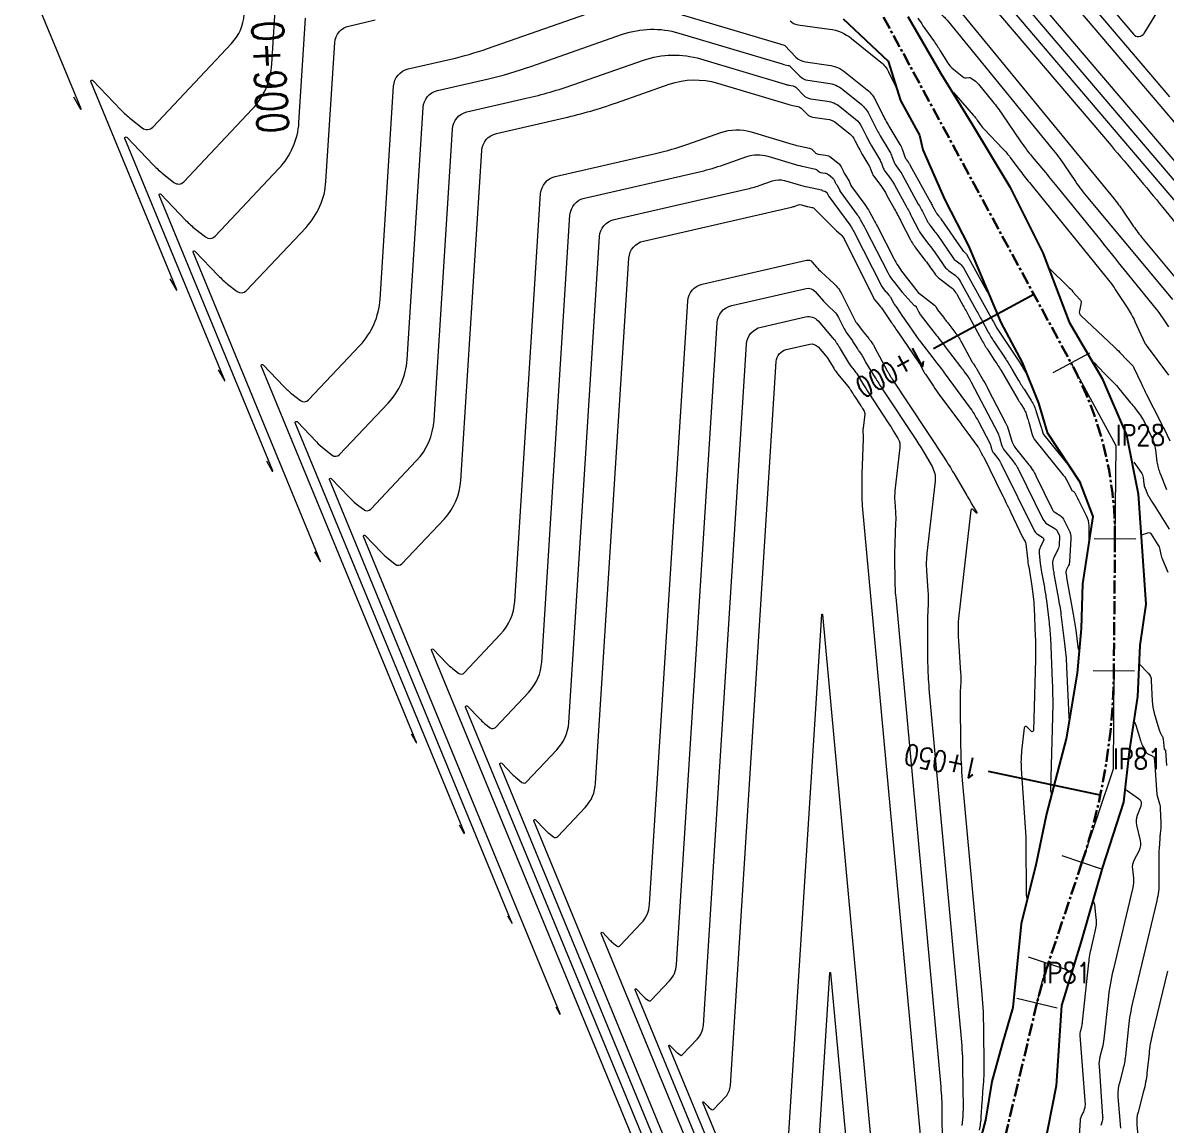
# Model space of a CAD drawing. Extents: x 337736 to 342002, y 3067251 to 3069533.
# Drawn here: x 338775.7 to 338885.9, y 3068559.4 to 3068665.7 of the extents above; entities that cross this region are included whole.
import ezdxf
from ezdxf.enums import TextEntityAlignment as Align

# ---------------------------------------------------------------- set-up
doc = ezdxf.new("R2010")
doc.units = 0
doc.header["$MEASUREMENT"] = 0
doc.linetypes.add('Center', pattern=[2, 1.25, -0.25, 0.25, -0.25])
for name, color, linetype, lineweight in [('BEC', 3, 'Continuous', 13), ('BES', 3, 'Continuous', 13), ('Chainage', 7, 'Continuous', 25), ('Contour', 4, 'Continuous', 0), ('IP_Line', 150, 'Continuous', 9), ('RC', 9, 'Center', 30)]:
    doc.layers.add(name, color=color, linetype=linetype, lineweight=lineweight)
for name, color, linetype in [('IPName', 7, 'Continuous'), ('Match Chainage', 7, 'Continuous'), ('RoadEdge', 51, 'Continuous')]:
    doc.layers.add(name, color=color, linetype=linetype)
doc.styles.get("Standard").update_dxf_attribs({"font": 'simplex.shx'})

msp = doc.modelspace()

# ---------------------------------------------------------------- linework, layer by layer
at = {"layer": 'BEC'}
for points in [[(338878.51, 3068633.86), (338874.99, 3068631.95)], [(338878.51, 3068633.86), (338874.99, 3068631.95)], [(338882.98, 3068615.91), (338878.98, 3068615.94)], [(338882.98, 3068615.91), (338878.98, 3068615.94)], [(338882.87, 3068603.21), (338878.87, 3068603.24)], [(338882.87, 3068603.21), (338878.87, 3068603.24)], [(338879.69, 3068584.12), (338875.9, 3068585.39)], [(338879.69, 3068584.12), (338875.9, 3068585.39)], [(338876.44, 3068574.36), (338872.64, 3068575.63)], [(338876.44, 3068574.36), (338872.64, 3068575.63)], [(338875.4, 3068570.72), (338871.51, 3068571.65)], [(338875.4, 3068570.72), (338871.51, 3068571.65)]]:
    msp.add_lwpolyline(points, dxfattribs=at)
at = {"layer": 'BES'}
for points in [[(338878.51, 3068633.86), (338874.99, 3068631.95)], [(338878.51, 3068633.86), (338874.99, 3068631.95)], [(338882.98, 3068615.91), (338878.98, 3068615.94)], [(338882.98, 3068615.91), (338878.98, 3068615.94)], [(338882.87, 3068603.21), (338878.87, 3068603.24)], [(338882.87, 3068603.21), (338878.87, 3068603.24)], [(338879.69, 3068584.12), (338875.9, 3068585.39)], [(338879.69, 3068584.12), (338875.9, 3068585.39)], [(338876.44, 3068574.36), (338872.64, 3068575.63)], [(338876.44, 3068574.36), (338872.64, 3068575.63)], [(338875.4, 3068570.72), (338871.51, 3068571.65)], [(338875.4, 3068570.72), (338871.51, 3068571.65)]]:
    msp.add_lwpolyline(points, dxfattribs=at)
at = {"layer": 'Chainage'}
for p, q in [((338873.16, 3068639.52), (338863.49, 3068634.28)), ((338879.56, 3068591.23), (338868.8, 3068593.52))]:
    msp.add_line(p, q, dxfattribs=at)
at = {"layer": 'Contour'}
for points, elevation in [([(338850.32, 3068702.7), (338882.75, 3068664.6, 0.50949), (338883.78, 3068664.68), (338884.95, 3068666.57, 0.08405)], 1412), ([(338886.27, 3068658.57), (338851.81, 3068699.04, 0.00024)], 1413), ([(338824.93, 3068689.94, -0.135926), (338824.97, 3068689.96), (338828.18, 3068691.22, 0.01254), (338830.34, 3068692.12), (338833.33, 3068693.47, -0.03832), (338835.24, 3068694.16), (338837.28, 3068694.72, -0.06393), (338839.13, 3068694.98), (338841.4, 3068695.01, -0.05827), (338842.48, 3068694.9), (338843.55, 3068694.67, 0.40065), (338844.23, 3068695.08), (338844.67, 3068696.7, -0.5731), (338845.34, 3068696.88), (338846.31, 3068695.92, -0.0221), (338847.25, 3068694.92), (338854.3, 3068686.65, -0.00024), (338859.29, 3068680.79), (338894.21, 3068639.78, -0.00478)], 1418), ([(338889.88, 3068652.43), (338853.31, 3068695.39, 0.00024)], 1414), ([(338830.87, 3068689.93, -0.094011), (338831.01, 3068690.03), (338833.99, 3068691.37, -0.03832), (338835.97, 3068692.09), (338838.09, 3068692.67, -0.06393), (338840.01, 3068692.95), (338842.38, 3068692.98, -0.05827), (338843.51, 3068692.87), (338844.68, 3068692.6, 0.40065), (338845.3, 3068692.98), (338845.57, 3068693.96, -0.5731), (338846.06, 3068694.09), (338847.23, 3068692.94, -0.0221), (338848.21, 3068691.89), (338855.57, 3068683.26, -0.00024), (338860.79, 3068677.14), (338880.6, 3068653.87, -0.00478), (338885.59, 3068647.9), (338892.76, 3068639.13, -0.02272)], 1419), ([(338856.3, 3068688.09), (338897.12, 3068640.14, 0.50949)], 1416), ([(338857.8, 3068684.44), (338900.74, 3068634, 0.50949)], 1417), ([(338852.89, 3068681.46), (338853.02, 3068681.4, -0.10752), (338853.14, 3068681.32), (338854.59, 3068679.74, -0.04564), (338855.49, 3068678.56), (338859.34, 3068672.43, -0.02575), (338859.41, 3068672.31), (338859.51, 3068672.11, 0.39385), (338859.51, 3068672.11), (338859.52, 3068672.11, -0.33666), (338859.53, 3068672.11), (338860.55, 3068670.79, 0.01862), (338860.8, 3068670.49), (338861.06, 3068670.21, -0.04041), (338861.3, 3068669.9), (338862.5, 3068668.03, 0.08949), (338863.2, 3068667.28), (338864.04, 3068666.66, -0.06101), (338864.79, 3068665.94), (338874.9, 3068653.59, -0.02272), (338876.08, 3068652.01), (338877.18, 3068650.39, 0.02458), (338878.35, 3068648.82), (338886.51, 3068639.02, -0.0032)], 1422), ([(338861.25, 3068672.71), (338880.86, 3068648.77, -0.02272), (338881.77, 3068647.54), (338882.63, 3068646.27, 0.02458), (338883.55, 3068645.04), (338892.87, 3068633.84, 0.00673)], 1421), ([(338780.57, 3068658.57), (338781.25, 3068657.38, 0.9398), (338781.3, 3068657.4), (338775.69, 3068671.01, -0.82943)], 1419), ([(338794.52, 3068632.26), (338795.12, 3068631.21, 0.9398), (338795.16, 3068631.23), (338785.54, 3068654.56, -0.82943), (338785.71, 3068654.67), (338788.28, 3068651.99, 0.03534), (338789.24, 3068651.12), (338790.26, 3068650.31, 0.38823), (338791.21, 3068650.38), (338797.81, 3068657.38, 0.17499), (338799.7, 3068661.72), (338800.12, 3068668.49, -0.33193)], 1422), ([(338813.12, 3068597.16), (338813.6, 3068596.31, 0.9398), (338813.64, 3068596.33), (338798.68, 3068632.63, -0.82943), (338798.85, 3068632.74), (338800.85, 3068630.64, 0.03534), (338801.63, 3068629.93), (338802.45, 3068629.28, 0.38823), (338803.23, 3068629.34), (338808.19, 3068634.6, 0.17499), (338810.13, 3068639.07), (338811.43, 3068659.6, -0.33193), (338812.84, 3068661.25), (338816.94, 3068662.2, 0.02786), (338820.5, 3068663.22), (338831.45, 3068667.06, -0.15819)], 1426), ([(338836.86, 3068667.19), (338848.66, 3068663.66, 0.02066), (338848.83, 3068663.62), (338849, 3068663.58, -0.14973), (338849.15, 3068663.5), (338850.22, 3068662.4, 0.16754), (338851.13, 3068661.94), (338853.36, 3068661.62, -0.13592), (338855.01, 3068660.91), (338857.08, 3068659.24, -0.11014), (338857.92, 3068658.18), (338858.53, 3068656.94, 0.02224), (338859.19, 3068655.73), (338860.25, 3068653.97, -0.05066), (338860.49, 3068653.45), (338860.73, 3068652.78, 0.07443), (338860.88, 3068652.5), (338861.07, 3068652.24, -0.0337), (338861.25, 3068651.96), (338863.19, 3068648.42, -0.00717), (338863.4, 3068648.03), (338863.63, 3068647.58, 0.04765), (338863.81, 3068647.3), (338864.01, 3068647.05, -0.0155), (338864.2, 3068646.79), (338866.27, 3068643.77, 0.0805), (338866.4, 3068643.64), (338866.54, 3068643.53, -0.10435), (338866.66, 3068643.4), (338868.64, 3068639.83, 0.064399), (338868.72, 3068639.72, 0.064399)], 1426), ([(338789.87, 3068641.03), (338790.49, 3068639.93, 0.9398), (338790.54, 3068639.95), (338782.26, 3068660.04, -0.82943), (338782.43, 3068660.15), (338785.13, 3068657.32, 0.03534), (338786.14, 3068656.41), (338787.21, 3068655.57, 0.38823), (338788.21, 3068655.64), (338795.82, 3068663.72, 0.17499), (338797.03, 3068666.5)], 1421), ([(338799.17, 3068623.48), (338799.74, 3068622.48, 0.9398), (338799.78, 3068622.5), (338788.83, 3068649.08, -0.82943), (338789, 3068649.19), (338791.42, 3068646.65, 0.03534), (338792.33, 3068645.82), (338793.31, 3068645.06, 0.38823), (338794.22, 3068645.12), (338800.38, 3068651.66, 0.17499), (338802.31, 3068656.09), (338802.94, 3068666.14, -0.33193)], 1423), ([(338803.82, 3068614.71), (338804.36, 3068613.76, 0.9398), (338804.4, 3068613.78), (338792.11, 3068643.59, -0.82943), (338792.28, 3068643.7), (338794.56, 3068641.31, 0.03534), (338795.43, 3068640.52), (338796.36, 3068639.8, 0.38823), (338797.22, 3068639.86), (338802.99, 3068645.98, 0.17499), (338804.91, 3068650.41), (338805.76, 3068663.79, -0.33193), (338807.12, 3068665.39), (338809.67, 3068665.98, 0.02786)], 1424), ([(338849.66, 3068665.9, 0.16754), (338850.39, 3068665.52), (338853.47, 3068665.1, -0.13592), (338855.57, 3068664.19), (338858.41, 3068661.9, -0.11014), (338859.15, 3068660.97), (338859.78, 3068659.67, 0.04567), (338859.88, 3068659.5, 0.04567)], 1424), ([(338861.98, 3068666.15, 0.0134), (338862.47, 3068665.42), (338863.49, 3068663.98, -0.01452), (338864.14, 3068662.99), (338864.83, 3068661.88, 0.08718), (338865.43, 3068661.21), (338866.41, 3068660.44, 0.20802), (338866.64, 3068660.38), (338866.89, 3068660.42, -0.20135), (338867.12, 3068660.36), (338867.53, 3068660.06, -0.06101), (338867.83, 3068659.77), (338869.2, 3068658.09, -0.02272), (338870.15, 3068656.82), (338871.84, 3068654.33, 0.02458), (338873.01, 3068652.77), (338874.27, 3068651.26, -0.0032), (338875.51, 3068649.75), (338879.6, 3068644.7, -0.00006), (338881.87, 3068641.9), (338884.95, 3068638.09, -0.02444), (338885.55, 3068637.27), (338886.14, 3068636.38, -0.03826)], 1423), ([(338817.77, 3068588.39), (338818.22, 3068587.59, 0.9398), (338818.26, 3068587.61), (338801.96, 3068627.14, -0.82943), (338802.13, 3068627.25), (338803.99, 3068625.3, 0.03534), (338804.73, 3068624.64), (338805.5, 3068624.03, 0.38823), (338806.23, 3068624.08), (338810.9, 3068629.03, 0.17499), (338812.73, 3068633.23), (338814.27, 3068657.52, -0.33193), (338815.67, 3068659.18), (338820.58, 3068660.31, 0.02786), (338824.66, 3068661.49), (338833.51, 3068664.59, -0.15819), (338838.92, 3068664.71), (338848.91, 3068661.73, 0.02066), (338849.19, 3068661.66), (338849.47, 3068661.6, -0.14973), (338849.71, 3068661.46), (338850.59, 3068660.56, 0.16754), (338851.37, 3068660.16), (338853.31, 3068659.89, -0.13592), (338854.73, 3068659.27), (338856.53, 3068657.82, -0.11014), (338857.25, 3068656.91), (338857.78, 3068655.84, 0.02224), (338858.35, 3068654.79), (338859.27, 3068653.26, -0.05066), (338859.48, 3068652.81), (338859.65, 3068652.34, 0.07443), (338859.88, 3068651.9), (338860.2, 3068651.47, -0.0337), (338860.49, 3068651.02), (338862.02, 3068648.23, -0.00717), (338862.41, 3068647.5), (338862.84, 3068646.66, 0.04765), (338863.16, 3068646.16), (338863.53, 3068645.68, -0.0155), (338863.89, 3068645.2), (338865.34, 3068643.08, 0.0805), (338865.67, 3068642.74), (338866.05, 3068642.45, -0.10435), (338866.36, 3068642.09), (338869.04, 3068637.27, -0.00322), (338869.26, 3068636.87), (338869.48, 3068636.46, 0.02333), (338869.72, 3068636.07), (338871.77, 3068632.99, -0.01422), (338871.87, 3068632.83), (338871.97, 3068632.66, 0.00878), (338872.07, 3068632.49), (338872.36, 3068632.03, 0.061865), (338872.44, 3068631.94, 0.061865)], 1427), ([(338822.42, 3068579.62), (338822.85, 3068578.87, 0.9398), (338822.88, 3068578.88), (338805.25, 3068621.66, -0.82943), (338805.41, 3068621.77), (338807.14, 3068619.96, 0.03534), (338807.82, 3068619.34), (338808.55, 3068618.77, 0.38823), (338809.24, 3068618.82), (338813.62, 3068623.46, 0.17499), (338815.33, 3068627.4), (338817.1, 3068655.45, -0.33193), (338818.51, 3068657.11), (338824.21, 3068658.42, 0.02786), (338828.82, 3068659.75), (338835.52, 3068662.09, -0.15819), (338841.03, 3068662.22), (338849.17, 3068659.79, 0.02066), (338849.55, 3068659.69), (338849.94, 3068659.61, -0.14973), (338850.27, 3068659.43), (338850.95, 3068658.72, 0.16754), (338851.62, 3068658.38), (338853.25, 3068658.15, -0.13592), (338854.46, 3068657.63), (338855.97, 3068656.41, -0.11014), (338856.58, 3068655.64), (338857.03, 3068654.73, 0.02224), (338857.51, 3068653.85), (338858.28, 3068652.56, -0.05066), (338858.46, 3068652.18), (338858.6, 3068651.78, 0.07443), (338858.8, 3068651.41), (338859.33, 3068650.69, -0.0337), (338859.73, 3068650.08), (338860.85, 3068648.03, -0.00717), (338861.41, 3068646.97), (338862.04, 3068645.75, 0.04765), (338862.51, 3068645.01), (338863.05, 3068644.32, -0.0155), (338863.57, 3068643.61), (338864.41, 3068642.39, 0.0805), (338864.94, 3068641.83), (338865.56, 3068641.36, -0.10435), (338866.06, 3068640.79), (338867.6, 3068638.01, -0.00322), (338868.17, 3068636.98), (338868.73, 3068635.95, 0.02333), (338869.33, 3068634.94), (338870.45, 3068633.26, -0.01422), (338871.05, 3068632.31), (338871.62, 3068631.33, 0.00878), (338872.21, 3068630.37), (338872.9, 3068629.28, -0.06655), (338873.39, 3068628.21), (338873.88, 3068626.62, -0.00882), (338873.95, 3068626.4), (338874.01, 3068626.17, 0.1046), (338874.12, 3068625.97), (338876.56, 3068622.96, 0.014496), (338876.6, 3068622.92, 0.014496)], 1428), ([(338827.07, 3068570.85), (338827.47, 3068570.14, 0.9398), (338827.5, 3068570.16), (338808.53, 3068616.18, -0.82943), (338808.7, 3068616.29), (338810.28, 3068614.63, 0.03534), (338810.92, 3068614.05), (338811.6, 3068613.51, 0.38823), (338812.24, 3068613.56), (338816.33, 3068617.89, 0.17499), (338817.92, 3068621.57), (338819.94, 3068653.38, -0.33193), (338821.34, 3068655.03), (338827.91, 3068656.54, 0.02786), (338832.92, 3068657.99), (338838.01, 3068659.77, -0.15819), (338842.65, 3068659.88), (338849.43, 3068657.85, 0.02066), (338849.91, 3068657.73), (338850.4, 3068657.63, -0.14973), (338850.82, 3068657.39), (338851.32, 3068656.88, 0.16754), (338851.86, 3068656.6), (338853.2, 3068656.42, -0.13592), (338854.18, 3068655.99), (338855.41, 3068655, -0.11014), (338855.91, 3068654.37), (338856.28, 3068653.63, 0.02224), (338856.67, 3068652.9), (338857.3, 3068651.85, -0.05066), (338857.45, 3068651.54), (338857.56, 3068651.22, 0.07443), (338857.72, 3068650.92), (338858.46, 3068649.92, -0.0337), (338858.96, 3068649.13), (338859.73, 3068647.74, -0.00717), (338860.37, 3068646.53), (338861.24, 3068644.84, 0.04765), (338861.86, 3068643.87), (338862.69, 3068642.8, -0.0155), (338863.14, 3068642.19), (338863.57, 3068641.56, 0.0805), (338864.09, 3068641.02), (338865.07, 3068640.28, -0.10435), (338865.76, 3068639.48), (338866.34, 3068638.43, -0.00322), (338866.9, 3068637.42), (338868.15, 3068635.1, 0.02333), (338868.74, 3068634.11), (338869.38, 3068633.15, -0.01422), (338870, 3068632.18), (338871.66, 3068629.34, 0.00878), (338871.93, 3068628.9), (338872.21, 3068628.46, -0.06655), (338872.41, 3068628.01), (338872.56, 3068627.54, -0.00882), (338872.7, 3068627.06), (338872.96, 3068626.12, 0.1046), (338873.32, 3068625.4), (338876, 3068622.1, -0.05622), (338876.36, 3068621.54), (338876.78, 3068620.69, 0.14365), (338876.88, 3068620.58), (338877, 3068620.51, -0.14262), (338877.1, 3068620.4), (338877.32, 3068619.95, 0.00179), (338877.5, 3068619.61), (338878.21, 3068618.21, -0.11718), (338878.45, 3068617.2), (338878.45, 3068615.85)], 1429), ([(338865.4, 3068658.97), (338867.35, 3068656.78, -0.03102), (338867.7, 3068656.32), (338868.02, 3068655.85, 0.04178), (338868.39, 3068655.4), (338870.17, 3068653.55, -0.0327), (338870.88, 3068652.72), (338871.62, 3068651.71, 0.01097), (338872.11, 3068651.08), (338872.62, 3068650.45, -0.00006), (338873.13, 3068649.83), (338880.1, 3068641.22, -0.02444), (338881.13, 3068639.81), (338882.15, 3068638.27, -0.03826), (338882.9, 3068636.91), (338883.86, 3068634.81, 0.06508), (338883.89, 3068634.76), (338883.94, 3068634.71, -0.0378), (338883.95, 3068634.68), (338883.97, 3068634.66, 0.02417), (338883.98, 3068634.63), (338886.13, 3068631.73, -0.03812)], 1424), ([(338836.74, 3068552.71), (338815.1, 3068605.21, -0.82943), (338815.26, 3068605.32), (338816.57, 3068603.95, 0.03534), (338817.12, 3068603.46), (338817.7, 3068603, 0.38823), (338818.25, 3068603.04), (338821.75, 3068606.75, 0.17499), (338823.12, 3068609.9), (338825.61, 3068649.23, -0.33193), (338827.02, 3068650.88), (338836.67, 3068653.1, 0.02786), (338839.81, 3068654.01), (338842.99, 3068655.12, -0.15819), (338845.89, 3068655.19), (338849.94, 3068653.98, 0.02066), (338850.63, 3068653.8), (338851.52, 3068653.62, -0.14973), (338851.81, 3068653.45), (338852.06, 3068653.2, 0.16754), (338852.35, 3068653.05), (338853.08, 3068652.95, -0.13592), (338853.62, 3068652.71), (338854.3, 3068652.17, -0.11014), (338854.58, 3068651.82), (338854.77, 3068651.42, 0.02224), (338854.99, 3068651.02), (338855.34, 3068650.44, -0.05066), (338855.42, 3068650.27), (338855.48, 3068650.1, 0.07443), (338855.57, 3068649.93), (338856.87, 3068648.17, -0.0337), (338857.31, 3068647.48), (338857.7, 3068646.77, -0.00717), (338858.08, 3068646.06), (338859.66, 3068642.97, 0.04765), (338860.53, 3068641.61), (338862.02, 3068639.7, 0.12045), (338862.02, 3068639.7), (338862.02, 3068639.7, -0.10245), (338862.02, 3068639.7), (338862.13, 3068639.59, 0.23991), (338862.13, 3068639.59), (338862.13, 3068639.59, -0.19166), (338862.13, 3068639.59), (338863.59, 3068638.47, -0.11347), (338863.7, 3068638.34), (338863.78, 3068638.18, 0.04843), (338863.87, 3068638.04), (338864.44, 3068637.31, -0.00202), (338864.85, 3068636.77), (338865.64, 3068635.75, -0.03966), (338866.23, 3068634.84), (338867.19, 3068633.06, 0.02333), (338867.34, 3068632.81), (338867.5, 3068632.56, -0.01422), (338867.66, 3068632.31), (338868.31, 3068631.2, -0.01311), (338868.77, 3068630.36), (338870.44, 3068627.15, -0.05343), (338870.76, 3068626.33), (338870.99, 3068625.48, 0.1046), (338871.39, 3068624.7), (338872.56, 3068623.25, -0.05622), (338873.39, 3068621.96), (338874.94, 3068618.8, 0.14365), (338875.27, 3068618.45), (338875.7, 3068618.19, -0.14262), (338876.02, 3068617.84), (338876.53, 3068616.83, -0.12797), (338876.71, 3068615.95), (338876.6, 3068613.78, -0.10263), (338876.51, 3068613.4), (338876.31, 3068613, 0.14209), (338876.25, 3068612.69), (338876.29, 3068612.36, 0.01902), (338876.34, 3068612.04), (338876.96, 3068608.68, -0.01508), (338877.2, 3068607.14), (338877.4, 3068605.55, 0.092039), (338877.5, 3068605.21, 0.092039)], 1431), ([(338841.36, 3068543.98), (338818.38, 3068599.73, -0.82943), (338818.55, 3068599.84), (338819.71, 3068598.62, 0.03534), (338820.21, 3068598.16), (338820.75, 3068597.74, 0.38823), (338821.25, 3068597.78), (338824.46, 3068601.18, 0.17499), (338825.72, 3068604.07), (338828.44, 3068647.15, -0.33193), (338829.85, 3068648.81), (338841.05, 3068651.38, 0.02786), (338843.25, 3068652.02), (338845.48, 3068652.8, -0.15819), (338847.51, 3068652.84), (338850.19, 3068652.04, 0.02066), (338850.99, 3068651.84), (338852.11, 3068651.6, -0.14973), (338852.28, 3068651.51), (338852.42, 3068651.36, 0.16754), (338852.6, 3068651.27), (338853.03, 3068651.21, -0.13592), (338853.35, 3068651.07), (338853.74, 3068650.75, -0.11014), (338853.91, 3068650.55), (338854.02, 3068650.31, 0.02224), (338854.15, 3068650.08), (338854.35, 3068649.74, -0.05066), (338854.4, 3068649.64), (338854.44, 3068649.53, 0.07443), (338854.49, 3068649.44), (338856.14, 3068647.2, -0.0337), (338856.43, 3068646.75), (338856.68, 3068646.29, -0.00717), (338856.93, 3068645.82), (338859.08, 3068641.63, 0.04765), (338859.58, 3068640.84), (338860.44, 3068639.75, 0.12045), (338860.45, 3068639.74), (338860.46, 3068639.73, -0.10245), (338860.47, 3068639.73), (338861.61, 3068638.46, 0.23991), (338861.63, 3068638.45), (338861.66, 3068638.45, -0.19166), (338861.68, 3068638.45), (338861.77, 3068638.38, -0.11347), (338861.82, 3068638.32), (338862.08, 3068637.8, 0.04843), (338862.3, 3068637.45), (338863.64, 3068635.73, -0.00202), (338864.62, 3068634.46), (338866.09, 3068632.54, -0.00505), (338866.45, 3068632.05), (338866.81, 3068631.57, -0.0386), (338867.13, 3068631.06), (338869.67, 3068626.16, -0.05343), (338869.89, 3068625.6), (338870.05, 3068625.01, 0.1046), (338870.32, 3068624.47), (338871.13, 3068623.47, -0.05622), (338871.7, 3068622.58), (338874.03, 3068617.86, 0.14365), (338874.46, 3068617.38), (338875.18, 3068616.95, -0.14262), (338875.41, 3068616.71), (338875.56, 3068616.4, -0.12797), (338875.63, 3068616.07), (338875.6, 3068615.45, -0.10263), (338875.47, 3068614.94), (338875.07, 3068614.13, 0.14209), (338874.97, 3068613.57), (338875.03, 3068612.98, 0.01902), (338875.12, 3068612.39), (338875.54, 3068610.13, -0.01508), (338875.8, 3068608.42), (338876.12, 3068605.87, -0.01998), (338876.31, 3068603.58), (338876.52, 3068598.79, 0.075359), (338876.55, 3068598.61, 0.075359)], 1432), ([(338845.98, 3068535.26), (338821.68, 3068594.21, -0.82943), (338821.86, 3068594.32), (338822.86, 3068593.28, 0.03534), (338823.31, 3068592.87), (338823.8, 3068592.48, 0.38823), (338824.25, 3068592.52), (338827.17, 3068595.61, 0.17499), (338828.32, 3068598.24), (338831.28, 3068645.08, -0.33193), (338832.69, 3068646.74), (338845.43, 3068649.66, 0.02786), (338846.69, 3068650.02), (338847.97, 3068650.47, -0.15819), (338849.13, 3068650.5), (338850.45, 3068650.11, 0.02066), (338851.35, 3068649.88), (338852.7, 3068649.59, -0.14973), (338852.75, 3068649.56), (338852.79, 3068649.52, 0.16754), (338852.84, 3068649.49), (338852.97, 3068649.47, -0.13592), (338853.07, 3068649.43), (338853.19, 3068649.34, -0.11014), (338853.24, 3068649.28), (338853.27, 3068649.21, 0.02224), (338853.31, 3068649.14), (338853.37, 3068649.03, -0.05066), (338853.38, 3068649), (338853.39, 3068648.97, 0.07443), (338853.41, 3068648.94), (338855.41, 3068646.23, -0.0337), (338855.55, 3068646.02), (338855.67, 3068645.8, -0.00717), (338855.79, 3068645.58), (338858.5, 3068640.28, 0.04765), (338858.64, 3068640.08), (338858.86, 3068639.79, 0.12045), (338858.88, 3068639.78), (338858.89, 3068639.77, -0.10245), (338858.91, 3068639.76), (338859.18, 3068639.46, -0.05494), (338859.34, 3068639.24), (338859.64, 3068638.7, 0.0217), (338859.91, 3068638.28), (338860.51, 3068637.4, -0.00101), (338861.01, 3068636.67), (338861.63, 3068635.77, 0.0157), (338862.23, 3068634.94), (338863.42, 3068633.41, -0.00202), (338863.82, 3068632.89), (338864.22, 3068632.37, -0.00505), (338864.61, 3068631.84), (338866.93, 3068628.69, -0.0386), (338867.81, 3068627.26), (338868.9, 3068625.17, -0.05343), (338869.02, 3068624.86), (338869.1, 3068624.54, 0.1046), (338869.26, 3068624.24), (338869.7, 3068623.69, -0.05622), (338870.01, 3068623.2), (338873.18, 3068616.77, 0.14365), (338873.52, 3068616.4), (338873.97, 3068616.13, -0.38926), (338874.08, 3068615.76), (338873.78, 3068615.15, 0.14209), (338873.67, 3068614.56), (338873.78, 3068613.59, 0.01902), (338873.9, 3068612.75), (338874.17, 3068611.28, -0.01508), (338874.37, 3068610.02), (338874.6, 3068608.12, -0.01998), (338874.75, 3068606.43), (338874.93, 3068602.19, -0.01767), (338874.96, 3068598.79), (338874.77, 3068591.78, 0.128934), (338874.87, 3068591.35, 0.128934)], 1433), ([(338850.59, 3068526.54), (338824.94, 3068588.78, -0.82943), (338825.1, 3068588.88), (338826, 3068587.94, 0.03534), (338826.41, 3068587.57), (338826.85, 3068587.23, 0.38823), (338827.26, 3068587.26), (338829.89, 3068590.04, 0.17499), (338830.91, 3068592.41), (338834.12, 3068643.01, -0.33193), (338835.52, 3068644.66), (338849.81, 3068647.94, 0.02786), (338850.13, 3068648.03), (338850.46, 3068648.15, -0.15819), (338850.75, 3068648.16), (338851.05, 3068648.07, 0.02066), (338851.36, 3068647.99), (338851.74, 3068647.91, -0.14599), (338852.05, 3068647.74), (338853.74, 3068646.04, 0.01084), (338854.14, 3068645.66), (338854.54, 3068645.29, -0.09155), (338854.87, 3068644.86), (338857.69, 3068639.18, 0.04063), (338857.76, 3068639.06), (338857.88, 3068638.9, 0.1992), (338857.89, 3068638.89), (338857.9, 3068638.89, -0.1804), (338857.92, 3068638.88), (338858.29, 3068638.44, -0.02347), (338858.52, 3068638.13), (338859.44, 3068636.79, -0.00101), (338860.12, 3068635.8), (338861.98, 3068633.07, -0.02434), (338862.25, 3068632.62), (338862.5, 3068632.16, 0.02078), (338862.77, 3068631.72), (338863.48, 3068630.66, 0.01418), (338864.06, 3068629.82), (338865.93, 3068627.32, -0.00199), (338866.7, 3068626.27), (338867.77, 3068624.82, -0.0386), (338867.93, 3068624.56), (338868.12, 3068624.18, -0.05343), (338868.15, 3068624.13), (338868.16, 3068624.07, 0.1046), (338868.19, 3068624.01), (338868.27, 3068623.91, -0.05622), (338868.33, 3068623.83), (338870.08, 3068620.25, -0.0031), (338870.91, 3068618.56), (338872.07, 3068616.11, 0.02528), (338872.18, 3068615.9), (338872.31, 3068615.7, -0.11), (338872.38, 3068615.48), (338872.54, 3068614.06, 0.01902), (338872.66, 3068613.24), (338872.81, 3068612.43, -0.01508), (338872.94, 3068611.61), (338873.09, 3068610.38, -0.01998), (338873.18, 3068609.29), (338873.3, 3068606.53, -0.01767), (338873.32, 3068604.33), (338873.13, 3068597.48, -0.65734), (338872.91, 3068597.4), (338872.48, 3068597.82, 0.62692), (338872.23, 3068597.73), (338871.98, 3068595.5, 0.04531), (338871.94, 3068593.81), (338872.39, 3068587.19, -0.02658), (338872.39, 3068587.06), (338872.39, 3068586.94, 0.01179), (338872.38, 3068586.82), (338872.43, 3068581.6, 0.136629), (338872.52, 3068581.29, 0.136629)], 1434), ([(338859.83, 3068509.09), (338831.46, 3068577.92, -0.82943), (338831.59, 3068578), (338832.29, 3068577.27, 0.03534), (338832.61, 3068576.98), (338832.95, 3068576.71, 0.38823), (338833.27, 3068576.74), (338835.31, 3068578.9, 0.17499), (338836.11, 3068580.74), (338839.79, 3068638.86, -0.33193), (338841.19, 3068640.51), (338851.24, 3068642.82, -0.27758), (338851.79, 3068642.64), (338852.22, 3068642.14, 0.02826), (338852.68, 3068641.66), (338853.88, 3068640.56, -0.09155), (338854.65, 3068639.53), (338855.79, 3068637.23, 0.04063), (338856.09, 3068636.74), (338856.6, 3068636.04, 0.1992), (338856.6, 3068636.04), (338856.6, 3068636.04, -0.1804), (338856.61, 3068636.03), (338857.24, 3068635.28, -0.02492), (338857.44, 3068635.01), (338857.64, 3068634.72, -0.02693), (338857.81, 3068634.43), (338859.02, 3068632.16, 0.01537), (338859.18, 3068631.89), (338859.34, 3068631.62, 0.0081), (338859.51, 3068631.36), (338864.53, 3068623.74, -0.01349), (338865.44, 3068622.27), (338866.7, 3068620.12, 0.00553), (338866.82, 3068619.92), (338866.98, 3068619.66, -0.02652), (338867.04, 3068619.55), (338867.09, 3068619.45, 0.02528), (338867.14, 3068619.34), (338867.67, 3068618.48, -0.88557), (338867.62, 3068618.44), (338867.28, 3068618.78, 0.62692), (338867.09, 3068618.71), (338865.93, 3068608.56, 0.04531), (338865.88, 3068606.17), (338866.09, 3068603.02, -0.02658), (338866.11, 3068602.13), (338866.07, 3068601.24, 0.01179), (338866.06, 3068600.35), (338866.1, 3068595.92, 0.02078), (338866.26, 3068592.68), (338868.12, 3068572.44, -0.02049), (338868.29, 3068569.13), (338868.34, 3068564.66, -0.02216), (338868.3, 3068563.66), (338868.22, 3068562.65, 0.00338), (338868.15, 3068561.64), (338868.06, 3068560.23, -0.02745), (338867.9, 3068558.95)], 1436), ([(338874.69, 3068641.98), (338876.45, 3068640.29, -0.02103), (338876.93, 3068639.78), (338877.58, 3068639.04, -0.03567), (338877.65, 3068638.95), (338877.72, 3068638.85, -0.20211), (338877.73, 3068638.74), (338877.55, 3068637.93, 0.26658), (338877.71, 3068637.44), (338880.89, 3068634.48, -0.01475), (338881.45, 3068633.93), (338882.15, 3068633.19, 0.00604), (338882.39, 3068632.95), (338882.62, 3068632.72, -0.08937), (338882.81, 3068632.45), (338883.5, 3068630.96, 0.00989), (338884.02, 3068629.87), (338885.33, 3068627.3, -0.00483), (338885.74, 3068626.48), (338886.27, 3068625.39, -0.08047)], 1426), ([(338864.45, 3068500.36), (338834.72, 3068572.49, -0.82943), (338834.83, 3068572.56), (338835.43, 3068571.93, 0.03534), (338835.7, 3068571.68), (338836, 3068571.45, 0.38823), (338836.27, 3068571.47), (338838.02, 3068573.33, 0.17499), (338838.71, 3068574.91), (338842.62, 3068636.78, -0.33193), (338844.03, 3068638.44), (338851.2, 3068640.09, -0.27758), (338852.07, 3068639.8), (338852.89, 3068638.86, 0.02826), (338853.38, 3068638.35), (338853.91, 3068637.87, -0.09155), (338854.33, 3068637.3), (338854.88, 3068636.2, 0.04063), (338855.21, 3068635.64), (338855.66, 3068635.03, -0.01313), (338855.9, 3068634.67), (338856.15, 3068634.28, 0.00637), (338856.34, 3068633.99), (338856.57, 3068633.65, -0.02693), (338856.7, 3068633.44), (338856.82, 3068633.22, 0.01537), (338856.94, 3068633), (338857.87, 3068631.49, 0.0081), (338858.55, 3068630.41), (338861.77, 3068625.53, -0.01349), (338862.58, 3068624.24), (338863.34, 3068622.92, -0.16192), (338863.64, 3068621.51), (338862.85, 3068614.58, 0.04531), (338862.81, 3068612.87), (338862.94, 3068610.94, -0.02658), (338862.96, 3068609.67), (338862.91, 3068608.39, 0.01179), (338862.9, 3068607.12), (338862.92, 3068604, 0.02078), (338863.05, 3068601.5), (338866.15, 3068567.79, -0.02049), (338866.29, 3068564.96), (338866.33, 3068561.13, -0.02216), (338866.3, 3068560.26), (338866.23, 3068559.4, 0.00338)], 1437), ([(338869.07, 3068491.64), (338837.98, 3068567.06, -0.82943), (338838.08, 3068567.12), (338838.57, 3068566.6, 0.03534), (338838.8, 3068566.39), (338839.05, 3068566.2, 0.38823), (338839.27, 3068566.21), (338840.73, 3068567.76, 0.17499), (338841.3, 3068569.08), (338845.46, 3068634.71, -0.33193), (338846.87, 3068636.37), (338851.16, 3068637.35, -0.27758), (338852.36, 3068636.96), (338853.76, 3068635.34, 0.02826), (338853.85, 3068635.25), (338853.94, 3068635.17, -0.09155), (338854.01, 3068635.08), (338854.1, 3068634.89, 0.04063), (338854.16, 3068634.79), (338854.22, 3068634.7, -0.01313), (338854.29, 3068634.61), (338854.4, 3068634.43, -0.01022), (338854.5, 3068634.27), (338855.25, 3068633, 0.03836), (338855.52, 3068632.6), (338855.83, 3068632.22, -0.03333), (338856.11, 3068631.83), (338856.73, 3068630.81, 0.0081), (338857.25, 3068630), (338859.12, 3068627.15, -0.01349), (338859.61, 3068626.38), (338860.07, 3068625.59, -0.16192), (338860.24, 3068624.75), (338859.77, 3068620.59, 0.04531), (338859.75, 3068619.57), (338859.82, 3068618.54, -0.02658), (338859.83, 3068617.52), (338859.76, 3068615.55, 0.01179), (338859.73, 3068613.89), (338859.75, 3068612.08, 0.02078), (338859.84, 3068610.32), (338864.18, 3068563.14, -0.02049), (338864.3, 3068560.78), (338864.33, 3068557.59, -0.02216)], 1438), ([(338873.69, 3068482.91), (338841.25, 3068561.63, -0.82943), (338841.32, 3068561.68), (338841.72, 3068561.26, 0.03534), (338841.9, 3068561.09), (338842.09, 3068560.94, 0.38823), (338842.28, 3068560.95), (338843.45, 3068562.19, 0.17499), (338843.9, 3068563.24), (338848.32, 3068633.05, -0.33193), (338849.29, 3068634.2), (338851.56, 3068634.72, -0.27758), (338852.35, 3068634.46), (338853.08, 3068633.62, -0.04582), (338853.5, 3068633.03), (338853.86, 3068632.41, 0.03836), (338854.27, 3068631.82), (338855.34, 3068630.52, -0.03333), (338855.52, 3068630.26), (338855.68, 3068629.99, 0.0081), (338855.86, 3068629.72), (338856.48, 3068628.78, -0.01349), (338856.64, 3068628.52), (338856.79, 3068628.26, -0.16192), (338856.85, 3068627.98), (338856.69, 3068626.61, 0.04531), (338856.68, 3068626.27), (338856.71, 3068625.93, -0.02658), (338856.71, 3068625.59), (338856.58, 3068622.18, 0.01179), (338856.56, 3068621.17), (338856.57, 3068620.15, 0.02078), (338856.62, 3068619.14), (338862.21, 3068558.5, -0.02049)], 1439), ([(338878.79, 3068633.04, -0.141234), (338879, 3068632.91), (338879.93, 3068631.94, 0.00604), (338880.41, 3068631.45), (338880.9, 3068630.97, -0.02508), (338881.36, 3068630.46), (338882.49, 3068629.08, -0.00899), (338882.93, 3068628.53), (338883.35, 3068627.97, -0.05006), (338883.72, 3068627.38), (338884.55, 3068625.67, -0.08047), (338884.88, 3068624.55), (338885.03, 3068623.39, 0.06393), (338885.33, 3068622.26), (338885.96, 3068620.72, 0.04523)], 1427), ([(338882.81, 3068623.34), (338883.49, 3068622.36, -0.12049), (338883.69, 3068621.86), (338883.76, 3068621.26, 0.06393), (338883.88, 3068620.83), (338884.05, 3068620.41, 0.04523), (338884.25, 3068620.02), (338884.51, 3068619.6, -0.0027), (338884.77, 3068619.2), (338886.19, 3068616.9, -0.08433)], 1428), ([(338883.55, 3068616.35), (338884.14, 3068616.54, -0.34545), (338884.47, 3068616.42), (338885.11, 3068615.39, -0.08433), (338885.3, 3068614.93), (338885.41, 3068614.43, 0.04661), (338885.57, 3068613.95), (338886.08, 3068612.75, -0.04418)], 1429), ([(338849.1, 3068551.58), (338852.71, 3068608.67, -0.92535), (338852.79, 3068608.67), (338858.26, 3068549.2, -0.02049)], 1441), ([(338883.3, 3068603.89), (338884.17, 3068603.01, -0.18588), (338884.48, 3068602.31), (338884.57, 3068600.32, 0.05985), (338884.76, 3068599.16), (338885.21, 3068597.63, 0.05264), (338885.34, 3068597.3), (338885.51, 3068596.98, -0.09997), (338885.62, 3068596.65), (338885.71, 3068595.69, 0.28259), (338885.75, 3068595.64), (338885.81, 3068595.61, -0.29175), (338885.85, 3068595.56), (338885.94, 3068594.11, 0.002)], 1431), ([(338882.79, 3068598.31, -0.139561), (338883, 3068597.99), (338883.43, 3068596.51, 0.05264), (338883.64, 3068596.01), (338883.94, 3068595.45, 0.14769), (338884.16, 3068595.23), (338884.56, 3068595.02, 0.02915), (338884.64, 3068594.98), (338884.72, 3068594.95, -0.29175), (338884.77, 3068594.89), (338884.77, 3068594.73, 0.002), (338884.78, 3068594.6), (338885.02, 3068591.31, 0.06435), (338885.02, 3068591.28), (338885.03, 3068591.24, -0.07917), (338885.04, 3068591.22), (338885.04, 3068591.19, 0.08147), (338885.04, 3068591.17), (338885.06, 3068591.13, -0.01037), (338885.07, 3068591.09), (338885.27, 3068590.42, -0.0653), (338885.35, 3068589.95), (338885.4, 3068588.57, -0.03054), (338885.39, 3068588.07), (338885.34, 3068587.56, 0.00401), (338885.3, 3068587.06), (338885.23, 3068586.1, 0.01972), (338885.21, 3068585.29), (338885.22, 3068582.89, -0.0603), (338885.01, 3068581.05), (338882.68, 3068571.26, 0.0322), (338882.28, 3068568.95), (338881.98, 3068566.1, -0.03857), (338881.74, 3068564.79), (338881.4, 3068563.49, 0.08341), (338881.27, 3068562.17), (338881.5, 3068559.14, -0.09107)], 1432), ([(338881.93, 3068591.78, -0.133687), (338882.14, 3068591.7), (338883.25, 3068590.93, -0.34616), (338883.47, 3068590.19), (338883.11, 3068589.29, 0.15357), (338883.05, 3068588.36), (338883.41, 3068586.87, -0.17782), (338883.3, 3068585.92), (338882.81, 3068584.96, 0.14464), (338882.66, 3068584.12), (338882.75, 3068583.23, -0.08539), (338882.7, 3068582.35), (338880.79, 3068574.36, 0.0322), (338880.31, 3068571.55), (338879.91, 3068567.74, -0.03857), (338879.75, 3068566.87), (338879.52, 3068566.01, 0.08341), (338879.44, 3068565.13), (338879.79, 3068560.27, -0.09107), (338879.75, 3068559.83), (338879.62, 3068559.41, -0.0431)], 1433), ([(338878.85, 3068581.06, -0.138924), (338879, 3068580.69), (338879.14, 3068579.39, -0.08539), (338879.05, 3068578.1), (338878.68, 3068576.55, 0.0322), (338878.43, 3068575.07), (338877.83, 3068569.38, -0.03857), (338877.75, 3068568.95), (338877.64, 3068568.53, 0.08341), (338877.6, 3068568.09), (338878.09, 3068561.39, -0.09107), (338878.06, 3068561.12), (338877.98, 3068560.86, -0.0431), (338877.88, 3068560.61), (338877.71, 3068560.26, 0.09937), (338877.62, 3068559.93), (338877.49, 3068557.9, 0.10736)], 1434), ([(338851.7, 3068545.75), (338853.49, 3068574.12, -0.92535), (338853.57, 3068574.12), (338856.29, 3068544.56, -0.02049)], 1442), ([(338886.03, 3068574.28), (338884.57, 3068568.17, 0.0322), (338884.26, 3068566.34), (338884.06, 3068564.46, -0.03857), (338883.74, 3068562.7), (338883.2, 3068560.7, 0.08341), (338883.09, 3068559.48), (338883.2, 3068558.02, -0.09107)], 1431)]:
    msp.add_lwpolyline(points, format="xyb", dxfattribs=dict(at, elevation=elevation))
at = {"layer": 'IP_Line'}
for points in [[(338876.75, 3068632.9), (338881.06, 3068624.96), (338880.98, 3068615.93)], [(338876.75, 3068632.9), (338881.06, 3068624.96), (338880.98, 3068615.93)], [(338880.87, 3068603.22), (338880.79, 3068593.75), (338877.8, 3068584.76)], [(338880.87, 3068603.22), (338880.79, 3068593.75), (338877.8, 3068584.76)], [(338874.54, 3068574.99), (338873.91, 3068573.11), (338873.46, 3068571.19)], [(338874.54, 3068574.99), (338873.91, 3068573.11), (338873.46, 3068571.19)]]:
    msp.add_lwpolyline(points, dxfattribs=at)
at = {"layer": 'RC', "linetype": 'Center'}
msp.add_lwpolyline([(338855.81, 3068671.52), (338876.75, 3068632.9), (338876.75, 3068632.9, -0.126987), (338880.98, 3068615.93), (338880.98, 3068615.93), (338880.87, 3068603.22), (338880.87, 3068603.22, -0.07848), (338877.8, 3068584.76), (338877.8, 3068584.76), (338874.54, 3068574.99), (338874.54, 3068574.99, 0.022005), (338873.46, 3068571.19), (338873.46, 3068571.19), (338868.84, 3068551.8)], format="xyb", dxfattribs=at)
at = {"layer": 'RoadEdge'}
for points in [[(338854.77, 3068666.09, 1423.33), (338859.1, 3068662, 1423.65), (338860.3, 3068658.21, 1424.15), (338862.12, 3068654.87, 1424.29), (338862.12, 3068654.87, 1424.29), (338862.47, 3068653.47, 1424.4), (338864.57, 3068648.65, 1424.82), (338866.85, 3068644.21, 1425.38), (338869.96, 3068636.8, 1426.36), (338872.04, 3068632.94, 1426.79), (338873.62, 3068629.02, 1427.54), (338874.44, 3068626.19, 1427.6), (338877.56, 3068621.49, 1428.15), (338878.83, 3068618.1, 1428.52), (338877.84, 3068611.61, 1429.77), (338877.72, 3068607.31, 1430.56), (338877.32, 3068602.99, 1431.32), (338876.28, 3068596.68, 1432.23), (338874.39, 3068589.43, 1433.18), (338873.39, 3068584.66, 1433.68), (338871.92, 3068578.85, 1434.17), (338871.12, 3068570.76, 1435.08), (338870.11, 3068567.23, 1435.12), (338869.11, 3068563.64, 1435.53), (338868.5, 3068559.91, 1435.82), (338867.41, 3068555.88, 1435.97)], [(338861, 3068666.31, 1423.48), (338864.2, 3068660.8, 1423.88), (338867.23, 3068655.88, 1424.27), (338870.85, 3068649.9, 1425.11), (338874.01, 3068643.53, 1425.83), (338876.55, 3068636.84, 1426.62), (338879.75, 3068631.41, 1427.2), (338882.08, 3068625.94, 1427.73), (338883.23, 3068620.29, 1428.43), (338883.95, 3068609.65, 1429.97), (338883.38, 3068605.67, 1430.69), (338883.16, 3068600.76, 1431.54), (338882.36, 3068595.46, 1432.65), (338881.79, 3068590.57, 1433.12), (338879.78, 3068584.31, 1433.71), (338877.69, 3068577.03, 1434.42), (338875.81, 3068570.98, 1434.97), (338875.32, 3068563.22, 1435.63), (338874.13, 3068557.17, 1435.82)]]:
    msp.add_polyline3d(points, dxfattribs=at)

# ---------------------------------------------------------------- texts
at = {"layer": 'Chainage', "width": 0.8}
for s, rotation, p in [('1+000', 208.4629, (338862.61, 3068633.8)), ('1+050', 167.9726, (338867.82, 3068593.73))]:
    msp.add_text(s, height=2, rotation=rotation, dxfattribs=at).set_placement(p, align=Align.MIDDLE_LEFT)
at = {"layer": 'IPName', "width": 0.8}
for s, p in [('IP28', (338881.06, 3068624.96)), ('IP28', (338881.06, 3068624.96)), ('IP81', (338880.79, 3068593.75)), ('IP81', (338880.79, 3068593.75)), ('IP81', (338873.91, 3068573.11)), ('IP81', (338873.91, 3068573.11))]:
    msp.add_text(s, height=2, dxfattribs=at).set_placement(p)
at = {"layer": 'Match Chainage', "width": 0.8}
msp.add_text('0+900', height=3, rotation=273.0114, dxfattribs=at).set_placement((338799.26, 3068665.92), align=Align.MIDDLE_LEFT)

doc.saveas('drawing.dxf')
